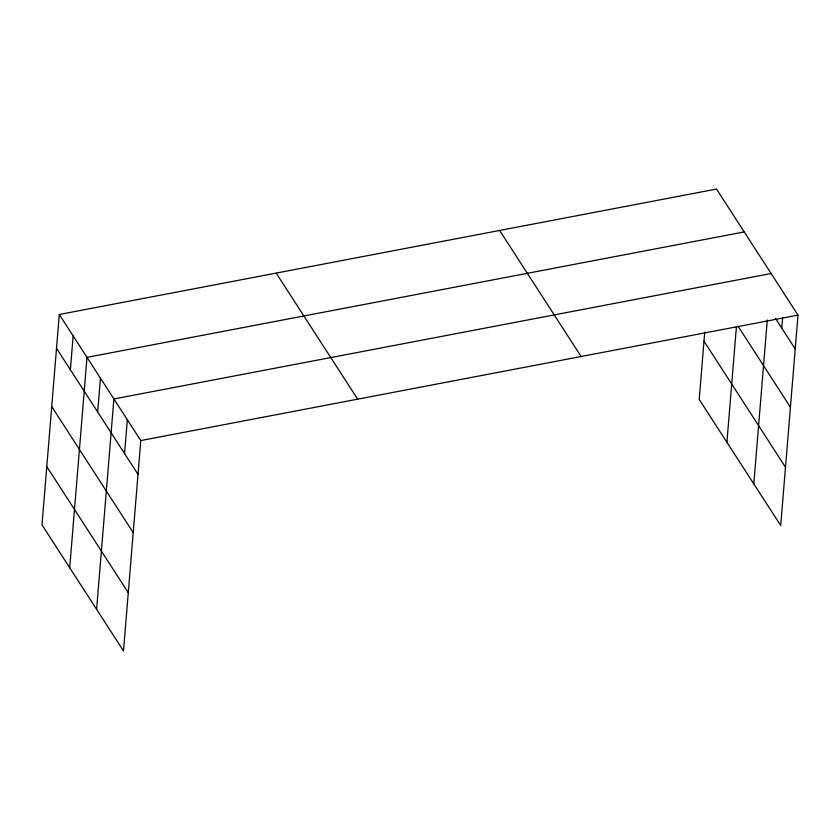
<?xml version="1.0" encoding="UTF-8"?>
<svg xmlns="http://www.w3.org/2000/svg" width="840" height="840" viewBox="0 0 840 840"><rect width="100%" height="100%" fill="white"/><g stroke="black" fill="none" stroke-linecap="round" stroke-linejoin="round"><path stroke-width="1.26" d="M59.294 314.496L42 524.885L123.491 650.937L140.794 440.559L59.294 314.496L716.51 189.063L798 315.116L780.707 525.504L699.206 399.441L704.75 332.042M70.371 369.747L73.154 335.927M69.71 567.746L87.003 357.357L744.219 231.924M97.671 411.978L100.454 378.157M96.6 609.347L113.894 398.958L771.11 273.514M124.561 453.579L127.344 419.759M726.915 442.302L736.428 326.613M753.806 483.903L767.288 320.008M781.778 328.135L782.628 317.73M140.794 440.559L798 315.116M775.404 318.286L795.218 348.936M738.056 326.193L790.429 407.201M704.004 341.177L785.495 467.24M499.632 230.454L581.123 356.517M276.171 273.105L357.672 399.168M56.522 348.317L138.012 474.38M51.723 406.581L133.224 532.644M46.788 466.61L128.279 592.673"/></g></svg>
